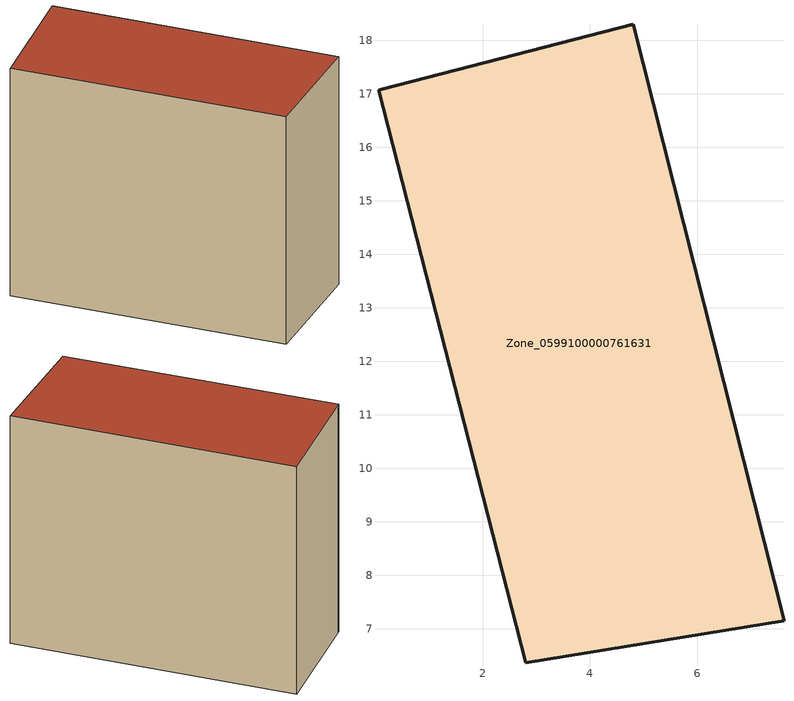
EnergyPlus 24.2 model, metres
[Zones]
Zone_0599100000761631
 floor ground (C_G): 0.1,17.08 4.8,18.3 7.63,7.15 2.8,6.36 0.05,17.07 z0
 wall outside (C_F): 2.8,6.36 7.63,7.15 4.8,18.3 0.1,17.08 0.05,17.07 2.8,6.36 z0:9.99
 roof outside (C_R): 4.8,18.3 0.1,17.08 0.05,17.07 2.8,6.36 7.63,7.15 z9.99
[BUILDING]
Pand.0599100000761631: North Axis=0; Terrain=City; Loads Convergence Tolerance Value=0.04; Temperature Convergence Tolerance Value=0.4; Solar Distribution=FullExterior; Maximum Number of Warmup Days=25; Minimum Number of Warmup Days=1
[Site:Location]
Rotterdam.The.Hague.AP_ZH_NLD Design_Conditions: Latitude=51.96; Longitude=4.45; Time Zone=1; Elevation=-4.5
[SITE:GROUNDTEMPERATURE:BUILDINGSURFACE]
18, 18, 18, 18, 18, 18, 18, 18, 18, 18, 18, 18
[MATERIAL] Thermal Absorptance=0.9; Solar Absorptance=0.7; Visible Absorptance=0.7
Name | Roughness | Thickness | Conductivity | Density | Specific Heat
G.TI.1946 | MediumSmooth | 0.15 | 1 | 540 | 1210
F.TI.1946 | Rough | 0.3 | 0.857143 | 1920 | 840
R.TI.1946 | MediumRough | 0.2 | 0.1 | 1500 | 1000
[CONSTRUCTION]
C_G: G.TI.1946
C_F: F.TI.1946
C_R: R.TI.1946
[ZONE]
Zone_0599100000761631: Type=1; Multiplier=1; Ceiling Height=Autocalculate; Volume=Autocalculate; Floor Area=autocalculate; Part of Total Floor Area=Yes
[ZONEINFILTRATION:DESIGNFLOWRATE]
Infil_Zone_0599100000761631: Zone or ZoneList or Space or SpaceList=Zone_0599100000761631; Schedule=AlwaysOn; Design Flow Rate Calculation Method=Flow/Area; Flow Rate per Floor Area=0.003; Constant Term Coefficient=1; Temperature Term Coefficient=0; Velocity Term Coefficient=0; Velocity Squared Term Coefficient=0
[HVACTEMPLATE:ZONE:IDEALLOADSAIRSYSTEM]
Zone_0599100000761631: Maximum Heating Supply Air Temperature=50; Minimum Cooling Supply Air Temperature=13; Maximum Heating Supply Air Humidity Ratio=0.0156; Minimum Cooling Supply Air Humidity Ratio=0.0077; Heating Limit=NoLimit; Cooling Limit=NoLimit; Dehumidification Control Type=ConstantSensibleHeatRatio; Cooling Sensible Heat Ratio=0.7; Dehumidification Setpoint=60; Humidification Control Type=None; Humidification Setpoint=30; Outdoor Air Method=None; Outdoor Air Flow Rate per Person=0.00944; Outdoor Air Flow Rate per Zone Floor Area=0; Outdoor Air Flow Rate per Zone=0; Demand Controlled Ventilation Type=None; Outdoor Air Economizer Type=NoEconomizer; Heat Recovery Type=None; Sensible Heat Recovery Effectiveness=0.7; Latent Heat Recovery Effectiveness=0.65
[ZONECONTROL:THERMOSTAT]
ThermostatControl_Zone_0599100000761631: Zone or ZoneList=Zone_0599100000761631; Control Type Schedule=DualSetpointControlType; Control 1=Thermostat_Zone_0599100000761631; Temperature Difference Between Cutout And Setpoint=0
[THERMOSTATSETPOINT:DUALSETPOINT]
Thermostat_Zone_0599100000761631: Heating Setpoint Temperature Schedule=HeatingSetpoint_Zone_0599100000761631; Cooling Setpoint Temperature Schedule=CoolingSetpoint_Zone_0599100000761631
[SCHEDULE:COMPACT]
HeatingSetpoint_Zone_0599100000761631: Through: 12/31, For: AllDays, Until: 24:00, 21
CoolingSetpoint_Zone_0599100000761631: Through: 12/31, For: AllDays, Until: 24:00, 24
DualSetpointControlType: Through: 12/31, For: AllDays, Until: 24:00, 4
AlwaysOn: Through: 12/31, For: AllDays, Until: 24:00, 1
